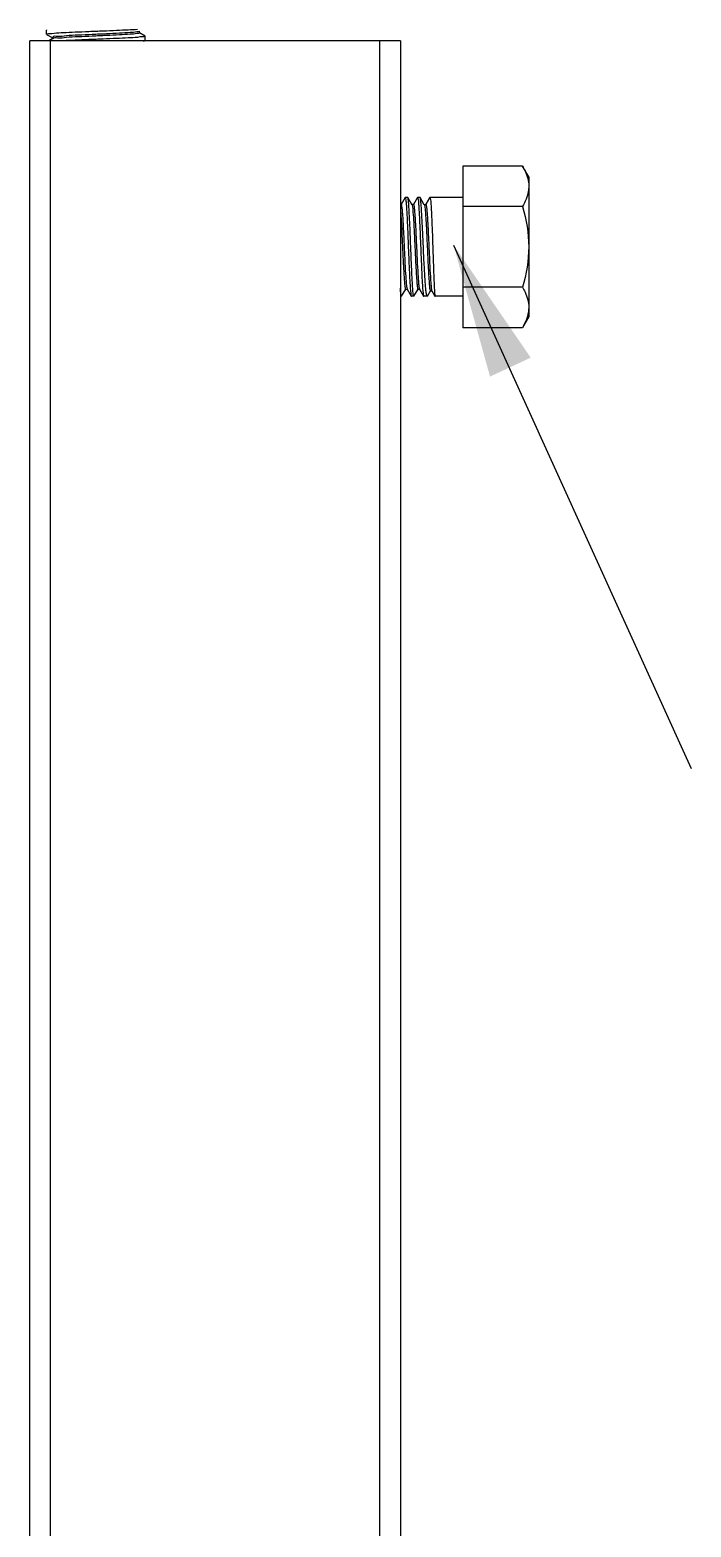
# Model space of a CAD drawing. Extents: x 815029915 to 815825525, y 579155098 to 579748855.
# Drawn here: x 815613508 to 815613917, y 579348247 to 579349174 of the extents above; entities that cross this region are included whole.
import ezdxf

# ---------------------------------------------------------------- set-up
doc = ezdxf.new("R2010")
doc.units = 0
doc.header["$LTSCALE"] = 100
doc.header["$MEASUREMENT"] = 0
doc.layers.add('02___PRT_ALL_AXES', color=7, linetype='Continuous')
doc.layers.add('03___PRT_ALL_CURVES', color=7, linetype='Continuous')

msp = doc.modelspace()

# ---------------------------------------------------------------- linework, layer by layer
at = {"color": 0, "linetype": 'Continuous'}
for p, q in [((815613517.96, 579349174.2), (815613517.89, 579349174.12)), ((815613517.96, 579349171.49), (815613521.5, 579349169.44)), ((815613521.18, 579349172.02), (815613522.68, 579349172.26)), ((815613578.98, 579349170.38), (815613575.44, 579349172.43)), ((815613575.52, 579349172.33), (815613575.52, 579349173.35)), ((815613507.69, 579347740.12), (815613507.69, 579349167.4)), ((815613737.07, 579349167.4), (815613507.69, 579349167.4)), ((815613521.5, 579349168.61), (815613519.41, 579349167.4)), ((815613520.43, 579347740.12), (815613520.43, 579349167.4)), ((815613521.42, 579349169.53), (815613521.42, 579349168.51)), ((815613521.8, 579349168.65), (815613521.76, 579349168.53)), ((815613521.81, 579349168.68), (815613521.8, 579349168.65)), ((815613575.76, 579349169.85), (815613574.25, 579349169.6)), ((815613578.98, 579349167.66), (815613579.05, 579349167.75)), ((815613724.33, 579347740.12), (815613724.33, 579349167.4)), ((815613737.07, 579349167.4), (815613737.07, 579347740.12)), ((815613775.78, 579349089.96), (815613775.78, 579348989.85)), ((815613740, 579349070.43), (815613737.5, 579349066.11)), ((815613740, 579349070.43), (815613740.08, 579349070.5)), ((815613741.61, 579349070.5), (815613740.08, 579349070.5)), ((815613741.7, 579349070.43), (815613741.61, 579349070.5)), ((815613744.21, 579349066.09), (815613741.7, 579349070.43)), ((815613747.65, 579349070.43), (815613745.15, 579349066.11)), ((815613747.65, 579349070.43), (815613747.73, 579349070.5)), ((815613749.26, 579349070.5), (815613747.73, 579349070.5)), ((815613749.35, 579349070.43), (815613749.26, 579349070.5)), ((815613751.91, 579349066), (815613749.35, 579349070.43)), ((815613755.3, 579349070.43), (815613752.8, 579349066.11)), ((815613752.83, 579349066.09), (815613755.38, 579349070.5)), ((815613755.3, 579349070.43), (815613755.38, 579349070.5)), ((815613775.78, 579349070.5), (815613755.38, 579349070.5)), ((815613737.53, 579349066.09), (815613737.07, 579349066.09)), ((815613744.26, 579349066), (815613744.21, 579349066.09)), ((815613745.18, 579349066.09), (815613744.21, 579349066.09)), ((815613744.26, 579349066), (815613744.31, 579349065.89)), ((815613751.86, 579349066.09), (815613752.83, 579349066.09)), ((815613751.91, 579349066), (815613751.99, 579349065.83)), ((815613737.87, 579349009.38), (815613740.38, 579349013.7)), ((815613740.34, 579349013.72), (815613741.31, 579349013.72)), ((815613741.2, 579349013.95), (815613741.26, 579349013.81)), ((815613741.26, 579349013.81), (815613741.31, 579349013.72)), ((815613741.31, 579349013.72), (815613743.82, 579349009.38)), ((815613745.52, 579349009.38), (815613748.02, 579349013.7)), ((815613747.99, 579349013.72), (815613748.96, 579349013.72)), ((815613748.87, 579349013.9), (815613748.91, 579349013.81)), ((815613748.91, 579349013.81), (815613748.96, 579349013.72)), ((815613748.96, 579349013.72), (815613751.47, 579349009.38)), ((815613737.79, 579349009.31), (815613737.07, 579349009.31)), ((815613737.87, 579349009.38), (815613737.79, 579349009.31)), ((815613743.82, 579349009.38), (815613743.91, 579349009.31)), ((815613745.44, 579349009.31), (815613743.91, 579349009.31)), ((815613745.52, 579349009.38), (815613745.44, 579349009.31)), ((815613751.47, 579349009.38), (815613751.56, 579349009.31)), ((815613753.73, 579349009.31), (815613751.56, 579349009.31)), ((815613753.89, 579349009.45), (815613753.73, 579349009.31)), ((815613753.89, 579349009.45), (815613755.71, 579349012.58)), ((815613755.67, 579349012.6), (815613756.64, 579349012.6)), ((815613756.6, 579349012.68), (815613758.53, 579349009.34)), ((815613758.53, 579349009.34), (815613758.57, 579349009.31)), ((815613775.78, 579349009.31), (815613758.57, 579349009.31))]:
    msp.add_line(p, q, dxfattribs=at)
at = {"color": 4, "linetype": 'ByBlock', "lineweight": -2}
msp.add_lwpolyline([(815613770, 579349041.05), (815613917.1, 579348716.89)], dxfattribs=at)
at = {"color": 0, "linetype": 'Continuous'}
for points, start_tangent, end_tangent in [([(815613517.89, 579349171.57), (815613519.11, 579349171.91)], (0, 1), (0.999373, -0.035408)), ([(815613519.11, 579349171.91), (815613521.18, 579349172.02)], (0.999373, -0.035408), (0.990654, 0.136401)), ([(815613573.97, 579349172.94), (815613569.69, 579349172.54), (815613563.15, 579349172.14), (815613555.05, 579349171.74), (815613546.24, 579349171.34), (815613537.68, 579349170.94), (815613530.26, 579349170.54), (815613524.78, 579349170.14), (815613521.84, 579349169.74), (815613521.74, 579349169.47)], (-0.989855, -0.142079), (-0.191232, -0.981545)), ([(815613573.97, 579349171.92), (815613569.69, 579349171.52), (815613563.15, 579349171.12), (815613555.05, 579349170.72), (815613546.24, 579349170.32), (815613537.68, 579349169.92), (815613530.26, 579349169.52), (815613524.78, 579349169.12), (815613521.84, 579349168.73), (815613521.81, 579349168.68)], (-0.989855, -0.142079), (-0.384045, -0.923314)), ([(815613522.68, 579349172.26), (815613528.38, 579349172.61), (815613535.66, 579349172.95), (815613544.19, 579349173.31), (815613553.09, 579349173.67), (815613561.34, 579349174.01), (815613568.57, 579349174.35), (815613574.25, 579349174.7)], (0.989054, 0.147555), (0.989077, 0.147397)), ([(815613575.45, 579349173.25), (815613573.97, 579349172.94)], (-0.878883, -0.477038), (-0.989855, -0.142079)), ([(815613575.52, 579349172.33), (815613575.52, 579349172.32), (815613573.97, 579349171.92)], (0.443944, -0.896054), (-0.989855, -0.142079)), ([(815613574.25, 579349169.6), (815613568.57, 579349169.26), (815613561.34, 579349168.91), (815613553.09, 579349168.57), (815613544.19, 579349168.21), (815613535.66, 579349167.86), (815613528.38, 579349167.51), (815613526.53, 579349167.45)], (-0.989077, -0.147397), (-0.999386, -0.03505)), ([(815613577.83, 579349169.95), (815613575.76, 579349169.85)], (-0.999354, 0.035948), (-0.990757, -0.135647)), ([(815613577.81, 579349167.4), (815613579.04, 579349167.64)], (0.999405, -0.034488), (0.308002, 0.951386)), ([(815613579.05, 579349170.29), (815613577.83, 579349169.95)], (0, -1), (-0.999354, 0.035948))]:
    msp.add_spline(points, degree=3, dxfattribs=dict(at, start_tangent=start_tangent, end_tangent=end_tangent))
for points, knots in [([(815613740.08, 579349070.5), (815613740.09, 579349070.5), (815613740.09, 579349070.5), (815613740.09, 579349070.5), (815613740.1, 579349070.5)], [0, 0, 0, 0, 0.495642, 1, 1, 1, 1]), ([(815613740.1, 579349070.5), (815613740.31, 579349070.45), (815613740.33, 579349069.37), (815613740.66, 579349067.92), (815613740.81, 579349065.07), (815613741.06, 579349061.49), (815613741.27, 579349057.05), (815613741.59, 579349050.08), (815613741.96, 579349040.75), (815613742.4, 579349029.82), (815613742.77, 579349021.35), (815613743.1, 579349015.72), (815613743.3, 579349012.69), (815613743.56, 579349010.71), (815613743.66, 579349009.66), (815613743.82, 579349009.38)], [0, 0, 0, 0, 0.010807, 0.039039, 0.08401, 0.144142, 0.217265, 0.300718, 0.486187, 0.673761, 0.836333, 0.900675, 0.950462, 0.983919, 1, 1, 1, 1]), ([(815613745.44, 579349009.31), (815613745.24, 579349009.31), (815613745.19, 579349010.44), (815613744.88, 579349011.75), (815613744.72, 579349014.62), (815613744.47, 579349018.15), (815613744.26, 579349022.58), (815613743.94, 579349029.56), (815613743.57, 579349038.91), (815613743.13, 579349049.88), (815613742.76, 579349058.39), (815613742.42, 579349064.05), (815613742.23, 579349067.1), (815613741.96, 579349069.09), (815613741.86, 579349070.15), (815613741.7, 579349070.43)], [0, 0, 0, 0, 0.009937, 0.037394, 0.081764, 0.141482, 0.214378, 0.297782, 0.483611, 0.671943, 0.835376, 0.900095, 0.95018, 0.983836, 1, 1, 1, 1]), ([(815613747.73, 579349070.5), (815613747.74, 579349070.5), (815613747.74, 579349070.5), (815613747.74, 579349070.5), (815613747.75, 579349070.5)], [0, 0, 0, 0, 0.495657, 1, 1, 1, 1]), ([(815613747.75, 579349070.5), (815613747.96, 579349070.45), (815613747.98, 579349069.37), (815613748.31, 579349067.92), (815613748.45, 579349065.07), (815613748.71, 579349061.49), (815613748.92, 579349057.05), (815613749.24, 579349050.08), (815613749.61, 579349040.75), (815613750.05, 579349029.82), (815613750.42, 579349021.35), (815613750.75, 579349015.72), (815613750.95, 579349012.69), (815613751.21, 579349010.71), (815613751.31, 579349009.66), (815613751.47, 579349009.38)], [0, 0, 0, 0, 0.010805, 0.039035, 0.084006, 0.144137, 0.217258, 0.300707, 0.486178, 0.673755, 0.836333, 0.900676, 0.950463, 0.983919, 1, 1, 1, 1]), ([(815613753.73, 579349009.31), (815613753.51, 579349009.31), (815613753.32, 579349010.39), (815613753.03, 579349011.76), (815613752.76, 579349014.6), (815613752.47, 579349018.14), (815613752.2, 579349022.57), (815613751.81, 579349029.54), (815613751.37, 579349038.89), (815613750.87, 579349049.86), (815613750.46, 579349058.37), (815613750.1, 579349064.04), (815613749.89, 579349067.09), (815613749.62, 579349069.09), (815613749.51, 579349070.14), (815613749.35, 579349070.43)], [0, 0, 0, 0, 0.010502, 0.038099, 0.08249, 0.142166, 0.214982, 0.298287, 0.483891, 0.672026, 0.835341, 0.900033, 0.950117, 0.983795, 1, 1, 1, 1]), ([(815613755.38, 579349070.5), (815613755.38, 579349070.5), (815613755.39, 579349070.5), (815613755.39, 579349070.5), (815613755.4, 579349070.5)], [0, 0, 0, 0, 0.495641, 1, 1, 1, 1]), ([(815613755.4, 579349070.5), (815613755.61, 579349070.44), (815613755.62, 579349069.35), (815613755.95, 579349067.88), (815613756.09, 579349064.99), (815613756.33, 579349061.36), (815613756.52, 579349056.86), (815613756.81, 579349049.8), (815613757.13, 579349040.4), (815613757.49, 579349029.41), (815613757.77, 579349020.95), (815613758.04, 579349015.37), (815613758.16, 579349012.42), (815613758.38, 579349010.56), (815613758.39, 579349009.58), (815613758.53, 579349009.34)], [0, 0, 0, 0, 0.010957, 0.039614, 0.085254, 0.146244, 0.220349, 0.304833, 0.492159, 0.680724, 0.842834, 0.906272, 0.954681, 0.986284, 1, 1, 1, 1]), ([(815613737.07, 579349063.36), (815613737.5, 579349059.27), (815613737.82, 579349052.35), (815613738.31, 579349042.54), (815613738.69, 579349034.15), (815613739.02, 579349027.39), (815613739.3, 579349022.55), (815613739.5, 579349019.56), (815613739.7, 579349017.21), (815613739.88, 579349015.33), (815613740.08, 579349014.43), (815613740.2, 579349013.72), (815613740.34, 579349013.72)], [0, 0, 0, 0, 0.247646, 0.416756, 0.591971, 0.753843, 0.82405, 0.884422, 0.933288, 0.969311, 0.991574, 1, 1, 1, 1]), ([(815613737.53, 579349066.09), (815613737.71, 579349066.09), (815613737.81, 579349065.18), (815613738.06, 579349064.07), (815613738.24, 579349061.72), (815613738.48, 579349058.8), (815613738.69, 579349055.14), (815613739.01, 579349049.35), (815613739.37, 579349041.53), (815613739.81, 579349032.26), (815613740.17, 579349024.04), (815613740.71, 579349018.1), (815613740.85, 579349014.92), (815613741.2, 579349013.95)], [0, 0, 0, 0, 0.009861, 0.036418, 0.079269, 0.13699, 0.207575, 0.28855, 0.470002, 0.656005, 0.820572, 0.94075, 1, 1, 1, 1]), ([(815613744.31, 579349065.89), (815613744.67, 579349064.95), (815613744.8, 579349061.78), (815613745.35, 579349055.88), (815613745.7, 579349047.66), (815613746.15, 579349038.38), (815613746.51, 579349030.54), (815613746.83, 579349024.73), (815613747.04, 579349021.04), (815613747.28, 579349018.11), (815613747.46, 579349015.75), (815613747.71, 579349014.64), (815613747.82, 579349013.72), (815613747.99, 579349013.72)], [0, 0, 0, 0, 0.058061, 0.17756, 0.341977, 0.528262, 0.710254, 0.791529, 0.862402, 0.920373, 0.963418, 0.990098, 1, 1, 1, 1]), ([(815613745.18, 579349066.09), (815613745.36, 579349066.09), (815613745.46, 579349065.17), (815613745.71, 579349064.05), (815613745.9, 579349061.68), (815613746.13, 579349058.74), (815613746.35, 579349055.04), (815613746.66, 579349049.21), (815613747.02, 579349041.35), (815613747.48, 579349032.06), (815613747.83, 579349023.84), (815613748.39, 579349017.97), (815613748.49, 579349014.82), (815613748.87, 579349013.9)], [0, 0, 0, 0, 0.009936, 0.036715, 0.079918, 0.138092, 0.209199, 0.290719, 0.473148, 0.659662, 0.823957, 0.942903, 1, 1, 1, 1]), ([(815613751.99, 579349065.83), (815613752.33, 579349064.79), (815613752.5, 579349061.46), (815613753.02, 579349055.28), (815613753.4, 579349046.81), (815613753.85, 579349037.34), (815613754.21, 579349029.39), (815613754.52, 579349023.54), (815613754.74, 579349019.86), (815613754.97, 579349016.94), (815613755.15, 579349014.6), (815613755.4, 579349013.5), (815613755.5, 579349012.6), (815613755.67, 579349012.6)], [0, 0, 0, 0, 0.061527, 0.184105, 0.350401, 0.536806, 0.717122, 0.79706, 0.866437, 0.922927, 0.964691, 0.990471, 1, 1, 1, 1]), ([(815613752.83, 579349066.09), (815613753.02, 579349066.09), (815613753.11, 579349065.11), (815613753.38, 579349063.93), (815613753.57, 579349061.41), (815613753.81, 579349058.3), (815613754.04, 579349054.4), (815613754.36, 579349048.29), (815613754.73, 579349040.12), (815613755.18, 579349030.56), (815613755.55, 579349023.17), (815613755.88, 579349018.26), (815613756.08, 579349015.62), (815613756.33, 579349013.87), (815613756.45, 579349012.94), (815613756.6, 579349012.68)], [0, 0, 0, 0, 0.010274, 0.038063, 0.082846, 0.143014, 0.216332, 0.300061, 0.486006, 0.673588, 0.835722, 0.899843, 0.949562, 0.983245, 1, 1, 1, 1]), ([(815613737.79, 579349009.31), (815613737.66, 579349009.31), (815613737.56, 579349009.94), (815613737.38, 579349010.75), (815613737.23, 579349012.45), (815613737.13, 579349013.68), (815613737.07, 579349014.42)], [0, 0, 0, 0, 0.071979, 0.263441, 0.574766, 1, 1, 1, 1])]:
    msp.add_open_spline(points, degree=3, knots=knots, dxfattribs=at)
at = {"color": 4}
msp.add_solid([(815613792.6, 579348959.58), (815613770, 579349041.05), (815613817.8, 579348971.31)], dxfattribs=at)
at = {"layer": '02___PRT_ALL_AXES', "color": 0, "linetype": 'Continuous'}
for p, q in [((815613517.89, 579349171.57), (815613517.89, 579349174.12)), ((815613579.05, 579349167.75), (815613579.05, 579349170.29)), ((815613812.71, 579349089.96), (815613775.78, 579349089.96)), ((815613816.58, 579349083.25), (815613812.71, 579349089.96)), ((815613816.58, 579349083.25), (815613816.58, 579348996.56)), ((815613741.61, 579349070.5), (815613740.08, 579349070.5)), ((815613749.26, 579349070.5), (815613747.73, 579349070.5)), ((815613775.78, 579349070.5), (815613755.38, 579349070.5)), ((815613812.71, 579349064.93), (815613775.78, 579349064.93)), ((815613812.71, 579349014.88), (815613775.78, 579349014.88)), ((815613737.79, 579349009.31), (815613737.07, 579349009.31)), ((815613745.44, 579349009.31), (815613743.91, 579349009.31)), ((815613753.73, 579349009.31), (815613751.56, 579349009.31)), ((815613775.78, 579349009.31), (815613758.57, 579349009.31)), ((815613816.58, 579348996.56), (815613812.71, 579348989.85)), ((815613812.71, 579348989.85), (815613775.78, 579348989.85))]:
    msp.add_line(p, q, dxfattribs=at)
for points, knots in [([(815613812.71, 579349089.96), (815613813.28, 579349088.96), (815613815.34, 579349085.09), (815613816.58, 579349080.68), (815613816.58, 579349077.45)], [0, 0, 0, 0, 0.263017, 1, 1, 1, 1]), ([(815613816.58, 579349077.45), (815613816.58, 579349076.38), (815613816.2, 579349071.98), (815613814.38, 579349067.82), (815613812.71, 579349064.93)], [0, 0, 0, 0, 0.241275, 1, 1, 1, 1]), ([(815613812.71, 579349014.88), (815613813.28, 579349013.88), (815613815.34, 579349010.01), (815613816.58, 579349005.6), (815613816.58, 579349002.37)], [0, 0, 0, 0, 0.263017, 1, 1, 1, 1])]:
    msp.add_open_spline(points, degree=3, knots=knots, dxfattribs=at)
for points in [[(815613812.71, 579349064.93), (815613815.05, 579349056.82), (815613816.58, 579349048.35), (815613816.58, 579349039.91)], [(815613816.58, 579349039.91), (815613816.58, 579349031.46), (815613815.05, 579349022.99), (815613812.71, 579349014.88)], [(815613815.77, 579348996.82), (815613815.07, 579348994.38), (815613813.98, 579348992.05), (815613812.71, 579348989.85)], [(815613816.58, 579349002.37), (815613816.58, 579349000.5), (815613816.29, 579348998.61), (815613815.77, 579348996.82)]]:
    msp.add_open_spline(points, degree=3, dxfattribs=at)
at = {"layer": '03___PRT_ALL_CURVES', "color": 0, "linetype": 'Continuous'}
msp.add_line((815613816.58, 579349083.25), (815613816.58, 579348996.56), dxfattribs=at)

doc.saveas('drawing.dxf')
